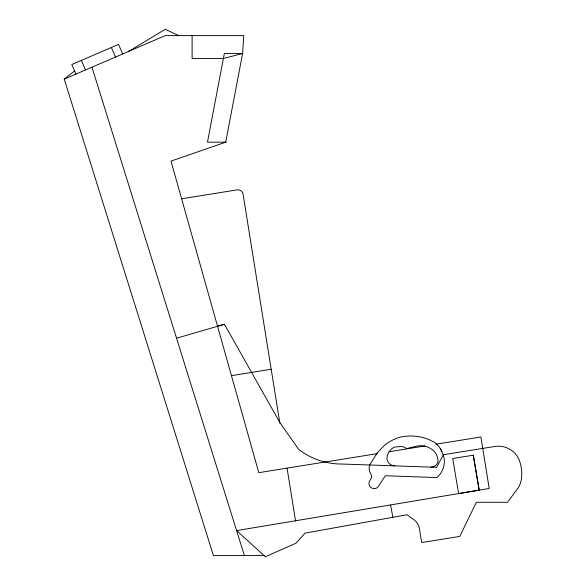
<?xml version="1.0" encoding="UTF-8"?>
<svg xmlns="http://www.w3.org/2000/svg" width="586" height="586" viewBox="0 0 586 586"><rect width="100%" height="100%" fill="white"/><g stroke="black" fill="none" stroke-linecap="round" stroke-linejoin="round"><path stroke-width="0.88" d="M377.267 453.637L258.8 472.668L171.002 161.113L225.72 142.171L242.589 53.546L243.747 35.607L165.267 35.607L64.24 79.132L213.429 555.579L264.286 555.579M64.24 79.132L74.627 70.899M128.605 51.4L165.267 29.3L178.693 35.607M431.054 467.13C435.127 467.203 438.877 463.423 437.896 459.358A14.694 14.694 0 0 0 432.358 449.689A19.287 19.287 0 0 0 415.313 446.466L406.596 448.605A8.922 8.922 0 0 0 400.883 446.539L394.393 447.074A13.603 13.603 0 0 0 386.921 458.963A8.028 8.028 0 0 0 394.59 465.863M176.554 338.217L224.46 324.278L279.69 422.272L298.538 449.206A69.258 69.258 0 0 0 322.512 461.409L330.057 463.094A69.258 69.258 0 0 0 341.609 464.024L436.717 467.328L443.36 454.736L494.855 446.466A22.598 22.598 0 0 1 517.299 456.333L519.071 459.57L520.449 463.753A36.764 36.764 0 0 1 521.65 476.396A22.444 22.444 0 0 1 515.746 491.053L507.586 502.29L476.337 502.29L459.768 536.424L421.671 542.541L419.723 530.447A14.408 14.408 0 0 0 413.679 519.511L406.992 514.764L305.035 533.114L296.025 543.207L265.363 556.7L236.612 530.594L489.2 488.482L480.93 436.988L435.859 444.225M217.531 326.226L224.46 324.278M242.589 53.546L223.405 58.461L192.113 58.461L192.113 35.607M478.909 490.167L458.618 493.639L452.7 458.523L473.29 455.212L479.187 490.167L473.29 455.212M181.616 198.786L237.096 189.871A5.215 5.215 0 0 1 243.073 194.193L279.852 423.187M231.455 375.641L271.186 369.261M388.987 451.755L425.04 445.968M243.014 53.546L224.343 53.546L207.466 142.171L226.137 142.171M440.496 448.854L443.28 454.89A21.045 21.045 0 0 1 436.841 477.575L385.354 475.744L377.765 487.23A5.23 5.23 0 0 1 370.667 487.281A5.23 5.23 0 0 1 370.044 480.22A5.677 5.677 0 0 0 370.044 472.616A10.87 10.87 0 0 1 369.649 464.998L377.252 452.832L384.306 445.528A44.895 44.895 0 0 1 399.901 437.193A48.77 48.77 0 0 1 422.916 437.544L428.439 439.332L434.673 442.43A24.634 24.634 0 0 1 439.588 447.477L441.983 451.52M122.672 53.956L118.54 44.382L71.807 64.519L75.931 74.1M111.355 47.473L115.486 57.054M81.381 60.387L85.512 69.968M91.943 67.2L244.413 555.579M390.635 505.095L392.832 517.313M287.067 468.126L295.578 521.122"/></g></svg>
